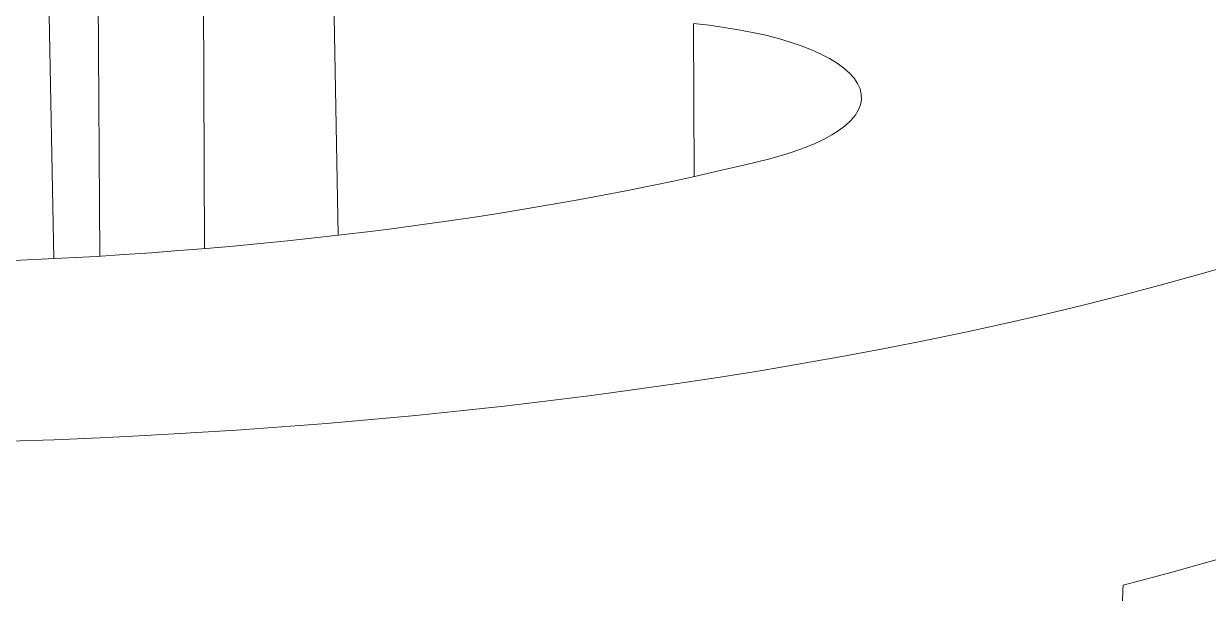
# Model space of a CAD drawing. Extents: x 9509 to 10103, y -15405 to -14985.
# Drawn here: x 10035.85 to 10051.14, y -15205.24 to -15197.88 of the extents above; entities that cross this region are included whole.
import ezdxf

# ---------------------------------------------------------------- set-up
doc = ezdxf.new("R2010")
doc.units = 0
doc.header["$MEASUREMENT"] = 0
doc.linetypes.add('HIDDEN2', pattern=[4.7625, 3.175, -1.5875])
doc.layers.add('1', color=4, linetype='HIDDEN2')

msp = doc.modelspace()

# ---------------------------------------------------------------- linework, layer by layer
at = {"layer": '1', "color": 7, "linetype": 'Continuous', "lineweight": 18}
msp.add_line((10036.124, -15195.013), (10036.237, -15200.919), dxfattribs=at)
at = {"layer": '1', "color": 1, "linetype": 'Continuous', "lineweight": 13}
for p, q in [((10036.831, -15200.886), (10036.794, -15195.323)), ((10038.18, -15200.788), (10038.16, -15195.438)), ((10039.909, -15200.616), (10039.822, -15196.027)), ((10044.503, -15199.857), (10044.492, -15197.885))]:
    msp.add_line(p, q, dxfattribs=at)
at = {"layer": '1', "color": 7, "linetype": 'Continuous', "lineweight": 18}
for centre, major_axis, start_param, end_param in [((10033.156, -15194.213), (-27.5, -0.018), 0.934474, 3.755618), ((10043.661, -15198.839), (3, 0.002), 5.356092, 7.573212), ((10033.156, -15194.213), (20.5, 0.013), 4.212731, 5.356092), ((10033.158, -15197.988), (27.43, 0.018), 5.375056, 6.051031)]:
    msp.add_ellipse(centre, major_axis=major_axis, ratio=0.330963, start_param=start_param, end_param=end_param, dxfattribs=at)
msp.add_rational_spline([(10050.038, -15205.134), (10050.034, -15205.239), (10050.03, -15205.343)], [0.499999122562, 0.500000877438, 0.499999122562], degree=2, dxfattribs=at)

doc.saveas('drawing.dxf')
